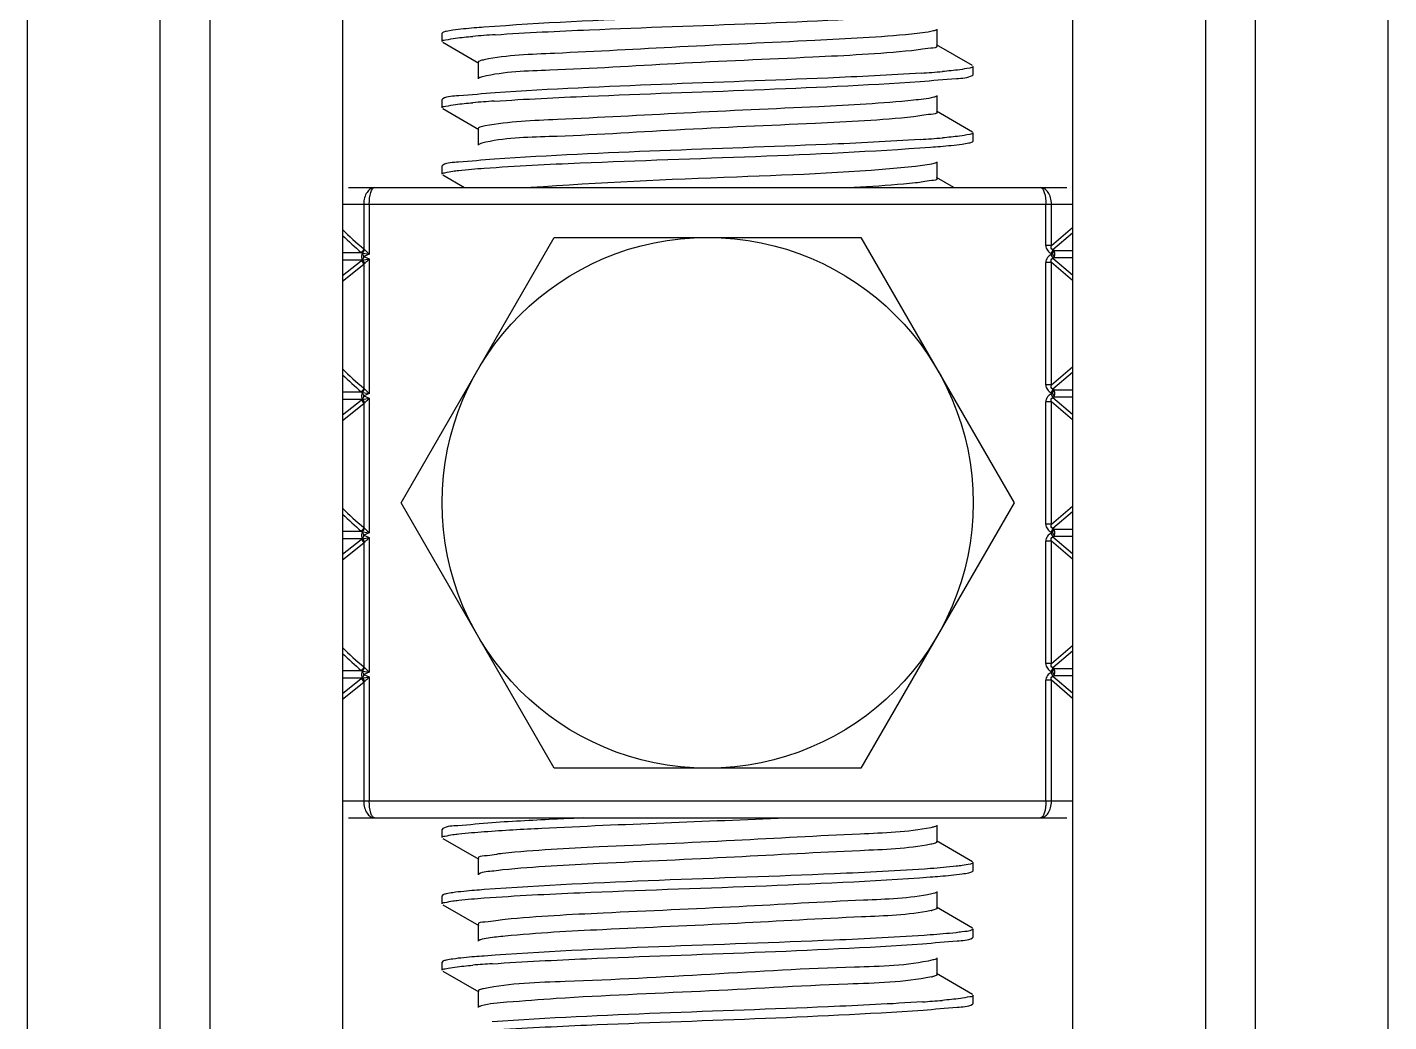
# Model space of a CAD drawing. Extents: x 27938 to 1507990, y 110129 to 923079.
# Drawn here: x 526204 to 526692.5, y 379104.9 to 379461.9 of the extents above; entities that cross this region are included whole.
import ezdxf

# ---------------------------------------------------------------- set-up
doc = ezdxf.new("R2010")
doc.units = 0
doc.header["$LTSCALE"] = 1000
doc.header["$MEASUREMENT"] = 0
doc.styles.get("Standard").update_dxf_attribs({"font": 'gbenor.shx', "bigfont": 'gbcbig.shx'})
doc.dimstyles.get("Standard").update_dxf_attribs({"dimtxt": 0.18, "dimasz": 0.18, "dimexe": 0.18, "dimexo": 0.0625, "dimgap": 0.09, "dimtad": 0, "dimtih": 1, "dimtoh": 1, "dimdec": 4, "dimzin": 0, "dimdsep": 46, "dimtxsty": 'Standard', "dimcen": 0.09, "dimadec": 0, "dimazin": 0, "dimtfac": 1, "dimtdec": 4, "dimtofl": 0, "dimtmove": 0, "dimatfit": 3, "dimfxl": 1, "dimtolj": 1, "dimtzin": 0, "dimarcsym": 0})

msp = doc.modelspace()

# ---------------------------------------------------------------- linework, layer by layer
at = {"linetype": 'Continuous'}
for p, q in [((526204.03, 383675.04), (526204.03, 378934.02)), ((526251.66, 383675.04), (526251.66, 378934.02)), ((526269.52, 383675.04), (526269.52, 378934.02)), ((526317.14, 383675.04), (526317.14, 378934.02)), ((526579.08, 383675.04), (526579.08, 378934.02)), ((526626.71, 383675.04), (526626.71, 378934.02)), ((526644.57, 383675.04), (526644.57, 378934.02)), ((526692.19, 383675.04), (526692.19, 378934.02)), ((526353.09, 379460), (526352.86, 379459.74)), ((526352.86, 379456.76), (526352.86, 379459.74)), ((526352.86, 379456.76), (526352.86, 379459.74)), ((526530.47, 379455.28), (526530.47, 379461.23)), ((526353.09, 379456.5), (526366.01, 379449.02)), ((526543.14, 379448.1), (526530.21, 379455.58)), ((526365.75, 379449.32), (526365.75, 379443.37)), ((526543.14, 379444.6), (526543.36, 379444.86)), ((526543.36, 379444.86), (526543.36, 379447.83)), ((526543.36, 379444.86), (526543.36, 379447.83)), ((526353.09, 379436.19), (526352.86, 379435.93)), ((526352.86, 379432.95), (526352.86, 379435.93)), ((526352.86, 379432.95), (526352.86, 379435.93)), ((526530.47, 379431.46), (526530.47, 379437.42)), ((526353.09, 379432.69), (526366.01, 379425.21)), ((526543.14, 379424.28), (526530.21, 379431.76)), ((526365.75, 379425.51), (526365.75, 379419.56)), ((526543.36, 379421.05), (526543.36, 379424.02)), ((526543.36, 379421.05), (526543.36, 379424.02)), ((526543.14, 379420.78), (526543.36, 379421.05)), ((526353.09, 379412.38), (526352.86, 379412.12)), ((526352.86, 379409.14), (526352.86, 379412.12)), ((526352.86, 379409.14), (526352.86, 379412.12)), ((526530.47, 379407.65), (526530.47, 379413.6)), ((526319.23, 379404.32), (526576.99, 379404.32)), ((526353.09, 379408.88), (526360.96, 379404.32)), ((526536.49, 379404.32), (526530.21, 379407.95)), ((526317.14, 379398.37), (526579.08, 379398.37)), ((526324.77, 379398.37), (526324.77, 379382.37)), ((526326.75, 379398.37), (526326.75, 379380.41)), ((526569.47, 379383.52), (526569.47, 379398.37)), ((526571.46, 379383.52), (526571.46, 379398.37)), ((526571.46, 379383.52), (526579.08, 379390)), ((526338.13, 379291.21), (526393.12, 379386.46)), ((526393.12, 379386.46), (526503.11, 379386.46)), ((526503.11, 379386.46), (526558.1, 379291.21)), ((526579.08, 379387.98), (526572.01, 379381.97)), ((526324.14, 379380.87), (526317.14, 379380.88)), ((526324.26, 379380.85), (526324.14, 379380.87)), ((526324.3, 379380.83), (526326.75, 379380.41)), ((526324.93, 379382.17), (526324.77, 379382.37)), ((526326.75, 379380.41), (526324.84, 379379.57)), ((526325.01, 379382.11), (526324.93, 379382.17)), ((526571.46, 379383.52), (526569.47, 379383.52)), ((526572.01, 379381.97), (526571.41, 379380.71)), ((526571.83, 379380.51), (526571.41, 379380.71)), ((526571.41, 379380.31), (526571.83, 379380.51)), ((526572.01, 379379.05), (526571.41, 379380.31)), ((526571.83, 379380.51), (526572.42, 379381.77)), ((526571.83, 379380.51), (526572.42, 379379.25)), ((526572.42, 379381.77), (526572.01, 379381.97)), ((526572.42, 379381.77), (526579.08, 379381.77)), ((526324.1, 379378.26), (526317.14, 379378.28)), ((526317.14, 379372.79), (526323.85, 379378.1)), ((526317.14, 379370.76), (526324.77, 379376.79)), ((526324.1, 379378.26), (526324.26, 379378.3)), ((526324.26, 379378.3), (526324.3, 379378.32)), ((526324.84, 379379.57), (526324.3, 379378.32)), ((526324.3, 379378.32), (526326.75, 379378.74)), ((526324.77, 379376.79), (526324.91, 379376.95)), ((526324.77, 379376.79), (526324.77, 379332.36)), ((526324.84, 379379.57), (526326.75, 379378.74)), ((526324.91, 379376.95), (526324.99, 379377.03)), ((526324.99, 379377.03), (526325.04, 379377.07)), ((526326.75, 379378.74), (526326.75, 379330.4)), ((526571.46, 379377.5), (526569.47, 379377.5)), ((526569.47, 379333.51), (526569.47, 379377.5)), ((526579.08, 379371.02), (526571.46, 379377.5)), ((526571.46, 379333.51), (526571.46, 379377.5)), ((526572.01, 379379.05), (526572.42, 379379.25)), ((526572.01, 379379.05), (526579.08, 379373.04)), ((526572.42, 379379.25), (526579.08, 379379.24)), ((526571.46, 379333.51), (526579.08, 379339.99)), ((526579.08, 379337.97), (526572.01, 379331.96)), ((526324.93, 379332.17), (526324.77, 379332.36)), ((526325.01, 379332.1), (526324.93, 379332.17)), ((526571.46, 379333.51), (526569.47, 379333.51)), ((526572.01, 379331.96), (526571.41, 379330.7)), ((526571.83, 379330.5), (526572.42, 379331.77)), ((526572.42, 379331.77), (526572.01, 379331.96)), ((526572.42, 379331.77), (526579.08, 379331.76)), ((526324.14, 379330.87), (526317.14, 379330.87)), ((526324.1, 379328.26), (526317.14, 379328.28)), ((526317.14, 379322.78), (526323.85, 379328.09)), ((526317.14, 379320.75), (526324.77, 379326.78)), ((526324.1, 379328.26), (526324.26, 379328.29)), ((526324.26, 379330.84), (526324.14, 379330.87)), ((526324.26, 379328.29), (526324.3, 379328.31)), ((526324.3, 379330.82), (526326.75, 379330.4)), ((526324.84, 379329.57), (526324.3, 379328.31)), ((526324.3, 379328.31), (526326.75, 379328.74)), ((526324.77, 379326.78), (526324.91, 379326.95)), ((526324.77, 379326.78), (526324.77, 379282.35)), ((526326.75, 379330.4), (526324.84, 379329.57)), ((526324.84, 379329.57), (526326.75, 379328.74)), ((526324.91, 379326.95), (526324.99, 379327.02)), ((526324.99, 379327.02), (526325.04, 379327.06)), ((526326.75, 379328.74), (526326.75, 379280.39)), ((526571.46, 379327.49), (526569.47, 379327.49)), ((526569.47, 379283.51), (526569.47, 379327.49)), ((526571.83, 379330.5), (526571.41, 379330.7)), ((526571.41, 379330.3), (526571.83, 379330.5)), ((526572.01, 379329.04), (526571.41, 379330.3)), ((526579.08, 379321.01), (526571.46, 379327.49)), ((526571.46, 379283.51), (526571.46, 379327.49)), ((526571.83, 379330.5), (526572.42, 379329.24)), ((526572.01, 379329.04), (526572.42, 379329.24)), ((526572.01, 379329.04), (526579.08, 379323.03)), ((526572.42, 379329.24), (526579.08, 379329.24)), ((526393.12, 379195.96), (526338.13, 379291.21)), ((526558.1, 379291.21), (526503.11, 379195.96)), ((526571.46, 379283.51), (526579.08, 379289.98)), ((526579.08, 379287.96), (526572.01, 379281.96)), ((526324.93, 379282.16), (526324.77, 379282.35)), ((526325.01, 379282.09), (526324.93, 379282.16)), ((526571.46, 379283.51), (526569.47, 379283.51)), ((526324.14, 379280.86), (526317.14, 379280.86)), ((526324.1, 379278.25), (526317.14, 379278.27)), ((526317.14, 379272.78), (526323.85, 379278.08)), ((526324.1, 379278.25), (526324.26, 379278.29)), ((526324.26, 379280.83), (526324.14, 379280.86)), ((526324.26, 379278.29), (526324.3, 379278.31)), ((526324.3, 379280.81), (526326.75, 379280.39)), ((526324.84, 379279.56), (526324.3, 379278.31)), ((526324.3, 379278.31), (526326.75, 379278.73)), ((526326.75, 379280.39), (526324.84, 379279.56)), ((526324.84, 379279.56), (526326.75, 379278.73)), ((526326.75, 379278.73), (526326.75, 379230.39)), ((526571.46, 379277.48), (526569.47, 379277.48)), ((526569.47, 379233.5), (526569.47, 379277.48)), ((526572.01, 379281.96), (526571.41, 379280.69)), ((526571.83, 379280.5), (526571.41, 379280.69)), ((526571.41, 379280.3), (526571.83, 379280.5)), ((526572.01, 379279.03), (526571.41, 379280.3)), ((526579.08, 379271), (526571.46, 379277.48)), ((526571.46, 379233.5), (526571.46, 379277.48)), ((526571.83, 379280.5), (526572.42, 379281.76)), ((526571.83, 379280.5), (526572.42, 379279.23)), ((526572.42, 379281.76), (526572.01, 379281.96)), ((526572.01, 379279.03), (526572.42, 379279.23)), ((526572.01, 379279.03), (526579.08, 379273.02)), ((526572.42, 379281.76), (526579.08, 379281.76)), ((526572.42, 379279.23), (526579.08, 379279.23)), ((526317.14, 379270.74), (526324.77, 379276.77)), ((526324.77, 379276.77), (526324.91, 379276.94)), ((526324.77, 379276.77), (526324.77, 379232.35)), ((526324.91, 379276.94), (526324.99, 379277.01)), ((526324.99, 379277.01), (526325.04, 379277.06)), ((526571.46, 379233.5), (526579.08, 379239.98)), ((526571.46, 379233.5), (526569.47, 379233.5)), ((526579.08, 379237.96), (526572.01, 379231.95)), ((526324.14, 379230.85), (526317.14, 379230.85)), ((526324.26, 379230.82), (526324.14, 379230.85)), ((526324.3, 379230.81), (526326.75, 379230.39)), ((526324.84, 379229.55), (526324.3, 379228.3)), ((526324.3, 379228.3), (526326.75, 379228.72)), ((526324.93, 379232.15), (526324.77, 379232.35)), ((526326.75, 379230.39), (526324.84, 379229.55)), ((526324.84, 379229.55), (526326.75, 379228.72)), ((526325.01, 379232.09), (526324.93, 379232.15)), ((526326.75, 379228.72), (526326.75, 379184.05)), ((526572.01, 379231.95), (526571.41, 379230.69)), ((526571.83, 379230.49), (526571.41, 379230.69)), ((526571.41, 379230.29), (526571.83, 379230.49)), ((526572.01, 379229.03), (526571.41, 379230.29)), ((526571.83, 379230.49), (526572.42, 379231.75)), ((526571.83, 379230.49), (526572.42, 379229.22)), ((526572.42, 379231.75), (526572.01, 379231.95)), ((526572.01, 379229.03), (526572.42, 379229.22)), ((526572.01, 379229.03), (526579.08, 379223.01)), ((526572.42, 379231.75), (526579.08, 379231.75)), ((526572.42, 379229.22), (526579.08, 379229.22)), ((526324.1, 379228.24), (526317.14, 379228.26)), ((526317.14, 379222.77), (526323.85, 379228.08)), ((526317.14, 379220.73), (526324.77, 379226.77)), ((526324.1, 379228.24), (526324.26, 379228.28)), ((526324.26, 379228.28), (526324.3, 379228.3)), ((526324.77, 379226.77), (526324.91, 379226.93)), ((526324.77, 379226.77), (526324.77, 379184.05)), ((526324.91, 379226.93), (526324.99, 379227)), ((526324.99, 379227), (526325.04, 379227.05)), ((526571.46, 379227.48), (526569.47, 379227.48)), ((526569.47, 379184.05), (526569.47, 379227.48)), ((526579.08, 379221), (526571.46, 379227.48)), ((526571.46, 379184.05), (526571.46, 379227.48)), ((526503.11, 379195.96), (526393.12, 379195.96)), ((526579.08, 379184.05), (526317.14, 379184.05)), ((526319.23, 379178.1), (526576.99, 379178.1)), ((526530.47, 379169.52), (526530.47, 379175.48)), ((526353.09, 379174.25), (526352.86, 379173.99)), ((526352.86, 379171.01), (526352.86, 379173.99)), ((526352.86, 379171.01), (526352.86, 379173.99)), ((526353.09, 379170.75), (526366.01, 379163.27)), ((526543.14, 379162.34), (526530.21, 379169.82)), ((526365.75, 379163.57), (526365.75, 379157.62)), ((526543.36, 379159.1), (526543.36, 379162.08)), ((526543.36, 379159.1), (526543.36, 379162.08)), ((526543.14, 379158.84), (526543.36, 379159.1)), ((526353.09, 379150.44), (526352.86, 379150.17)), ((526352.86, 379147.2), (526352.86, 379150.17)), ((526352.86, 379147.2), (526352.86, 379150.17)), ((526530.47, 379145.71), (526530.47, 379151.66)), ((526353.09, 379146.94), (526366.01, 379139.46)), ((526543.14, 379138.53), (526530.21, 379146.01)), ((526365.75, 379139.76), (526365.75, 379133.8)), ((526543.36, 379135.29), (526543.36, 379138.27)), ((526543.36, 379135.29), (526543.36, 379138.27)), ((526543.14, 379135.03), (526543.36, 379135.29)), ((526353.09, 379126.62), (526352.86, 379126.36)), ((526352.86, 379123.39), (526352.86, 379126.36)), ((526352.86, 379123.39), (526352.86, 379126.36)), ((526530.47, 379121.9), (526530.47, 379127.85)), ((526353.09, 379123.12), (526366.01, 379115.64)), ((526543.14, 379114.72), (526530.21, 379122.2)), ((526365.75, 379115.94), (526365.75, 379109.99)), ((526543.14, 379111.22), (526543.36, 379111.48)), ((526543.36, 379111.48), (526543.36, 379114.46)), ((526543.36, 379111.48), (526543.36, 379114.46))]:
    msp.add_line(p, q, dxfattribs=at)
msp.add_circle((526448.11, 379291.21), 95.25, dxfattribs=at)
for centre, radius, start, end in [((526399.66, 379032.15), 427.95, 93.7169, 94.7992), ((526497.14, 379865.17), 420.65, 273.7623, 274.8008), ((526399.25, 379013.54), 422.73, 93.7496, 94.8), ((526496.73, 379846.54), 425.85, 273.7294, 274.8001), ((526390.7, 379462.82), 104.01, 224.9882, 230.6634), ((526391.19, 379461.85), 105.17, 225.2411, 230.1872), ((526325.04, 379382.49), 1.85, 230.2237, 240.9585), ((526325.01, 379376.64), 1.86, 119.1442, 128.3025), ((526390.7, 379412.81), 104.01, 224.9882, 230.6634), ((526391.19, 379411.85), 105.17, 225.2411, 230.1872), ((526325.04, 379332.49), 1.85, 230.2237, 240.9585), ((526325.01, 379326.63), 1.86, 119.1442, 128.3025), ((526390.7, 379362.8), 104.01, 224.9882, 230.6634), ((526391.19, 379361.84), 105.17, 225.2411, 230.1872), ((526325.04, 379282.48), 1.85, 230.2237, 240.9585), ((526325.01, 379276.62), 1.86, 119.1442, 128.3025), ((526390.7, 379312.79), 104.01, 224.9882, 230.6634), ((526391.19, 379311.83), 105.17, 225.2411, 230.1872), ((526325.04, 379232.47), 1.85, 230.2237, 240.9585), ((526325.01, 379226.61), 1.86, 119.1442, 128.3025), ((526524.17, 379165.34), 20.92, 281.3918, 282.1324), ((526398.26, 378716.51), 410.16, 93.8283, 94.8033), ((526524.82, 379138.5), 17.82, 281.5512, 283.2684), ((526497.84, 379522.84), 411.68, 273.8155, 274.8057)]:
    msp.add_arc(centre, radius, start, end, dxfattribs=at)
for points, knots in [([(526527.78, 379469.45), (526516.25, 379468.61), (526462.94, 379466.02), (526409.56, 379464.98), (526367.87, 379461.9)], [0, 0, 0, 0, 0.216609, 1, 1, 1, 1]), ([(526371.92, 379459.2), (526383.17, 379459.95), (526434.11, 379462.39), (526485.1, 379463.61), (526524.74, 379466.26)], [0, 0, 0, 0, 0.221018, 1, 1, 1, 1]), ([(526352.86, 379456.76), (526352.86, 379457.22), (526355.3, 379457.49), (526356.51, 379457.83), (526357.73, 379457.98)], [0, 0, 0, 0, 0.270608, 1, 1, 1, 1]), ([(526356.69, 379460.82), (526355.9, 379460.71), (526354.7, 379460.5), (526353.47, 379460.22), (526353.09, 379460)], [0, 0, 0, 0, 0.642699, 1, 1, 1, 1]), ([(526367.87, 379461.9), (526366.72, 379461.81), (526362.99, 379461.52), (526359.25, 379461.18), (526356.69, 379460.82)], [0, 0, 0, 0, 0.307564, 1, 1, 1, 1]), ([(526521.29, 379459.42), (526509.75, 379458.27), (526482.01, 379456.85), (526439.28, 379455), (526399.82, 379452.66), (526376.27, 379451.86), (526367.99, 379450.21)], [0, 0, 0, 0, 0.226386, 0.542344, 0.83502, 1, 1, 1, 1]), ([(526530.21, 379460.93), (526529.89, 379460.74), (526526.93, 379459.94), (526523.92, 379459.69), (526521.29, 379459.42)], [0, 0, 0, 0, 0.123298, 1, 1, 1, 1]), ([(526521.29, 379453.47), (526509.52, 379452.29), (526481.27, 379450.84), (526437.95, 379449.05), (526398.56, 379446.48), (526375.21, 379445.98), (526367.33, 379444.11)], [0, 0, 0, 0, 0.229855, 0.549948, 0.842489, 1, 1, 1, 1]), ([(526530.47, 379455.28), (526530.48, 379454.44), (526525.74, 379454.4), (526523.58, 379453.7), (526521.29, 379453.47)], [0, 0, 0, 0, 0.265413, 1, 1, 1, 1]), ([(526367.99, 379450.21), (526367.42, 379450.1), (526366.76, 379449.94), (526365.75, 379449.56), (526365.75, 379449.32)], [0, 0, 0, 0, 0.707754, 1, 1, 1, 1]), ([(526367.33, 379444.11), (526367.06, 379444.05), (526366.61, 379443.93), (526366.18, 379443.77), (526366.01, 379443.67)], [0, 0, 0, 0, 0.593987, 1, 1, 1, 1]), ([(526524.74, 379445.42), (526513.57, 379444.68), (526462.63, 379442.23), (526411.63, 379441), (526371.92, 379438.37)], [0, 0, 0, 0, 0.219595, 1, 1, 1, 1]), ([(526524.43, 379442.43), (526528.76, 379442.71), (526534.83, 379443.56), (526541.45, 379443.63), (526543.14, 379444.6)], [0, 0, 0, 0, 0.691216, 1, 1, 1, 1]), ([(526543.36, 379447.83), (526543.36, 379447.39), (526540.98, 379447.11), (526539.79, 379446.78), (526538.59, 379446.63)], [0, 0, 0, 0, 0.270923, 1, 1, 1, 1]), ([(526371.92, 379438.37), (526367.56, 379438.08), (526361.45, 379437.23), (526354.78, 379437.16), (526353.09, 379436.19)], [0, 0, 0, 0, 0.691341, 1, 1, 1, 1]), ([(526371.61, 379435.37), (526382.8, 379436.12), (526433.74, 379438.56), (526484.74, 379439.79), (526524.43, 379442.43)], [0, 0, 0, 0, 0.219989, 1, 1, 1, 1]), ([(526352.86, 379432.95), (526352.86, 379433.4), (526355.26, 379433.68), (526356.47, 379434.01), (526357.67, 379434.16)], [0, 0, 0, 0, 0.270808, 1, 1, 1, 1]), ([(526522.03, 379435.69), (526510.71, 379434.5), (526483.2, 379433.1), (526440.58, 379431.22), (526400.74, 379428.94), (526376.84, 379428.05), (526368.29, 379426.45)], [0, 0, 0, 0, 0.221662, 0.536163, 0.830773, 1, 1, 1, 1]), ([(526530.21, 379437.12), (526529.91, 379436.94), (526527.2, 379436.18), (526524.44, 379435.94), (526522.03, 379435.69)], [0, 0, 0, 0, 0.125495, 1, 1, 1, 1]), ([(526522.03, 379429.73), (526510.32, 379428.51), (526481.91, 379427.07), (526438.25, 379425.28), (526398.53, 379422.58), (526374.96, 379422.23), (526367.13, 379420.25)], [0, 0, 0, 0, 0.227665, 0.549451, 0.843883, 1, 1, 1, 1]), ([(526530.47, 379431.46), (526530.48, 379430.69), (526526.14, 379430.58), (526524.14, 379429.95), (526522.03, 379429.73)], [0, 0, 0, 0, 0.266153, 1, 1, 1, 1]), ([(526368.29, 379426.45), (526367.65, 379426.33), (526366.92, 379426.17), (526365.75, 379425.78), (526365.75, 379425.51)], [0, 0, 0, 0, 0.711573, 1, 1, 1, 1]), ([(526543.36, 379424.02), (526543.36, 379423.57), (526540.95, 379423.3), (526539.74, 379422.96), (526538.53, 379422.81)], [0, 0, 0, 0, 0.270717, 1, 1, 1, 1]), ([(526367.13, 379420.25), (526366.91, 379420.19), (526366.53, 379420.09), (526366.16, 379419.94), (526366.01, 379419.86)], [0, 0, 0, 0, 0.586829, 1, 1, 1, 1]), ([(526367.99, 379411.3), (526379.45, 379412.15), (526432.83, 379414.75), (526486.29, 379415.8), (526528.12, 379418.87)], [0, 0, 0, 0, 0.215118, 1, 1, 1, 1]), ([(526524.43, 379421.59), (526513.2, 379420.84), (526462.26, 379418.4), (526411.26, 379417.18), (526371.61, 379414.53)], [0, 0, 0, 0, 0.220621, 1, 1, 1, 1]), ([(526528.12, 379418.87), (526529.29, 379418.96), (526533.08, 379419.25), (526536.86, 379419.59), (526539.47, 379419.96)], [0, 0, 0, 0, 0.307378, 1, 1, 1, 1]), ([(526539.47, 379419.96), (526540.27, 379420.07), (526541.49, 379420.28), (526542.75, 379420.56), (526543.14, 379420.78)], [0, 0, 0, 0, 0.643431, 1, 1, 1, 1]), ([(526371.61, 379414.53), (526367.32, 379414.25), (526361.31, 379413.42), (526354.76, 379413.33), (526353.09, 379412.38)], [0, 0, 0, 0, 0.691044, 1, 1, 1, 1]), ([(526352.86, 379409.14), (526352.86, 379409.51), (526354.75, 379409.83), (526355.75, 379410.08), (526356.72, 379410.22)], [0, 0, 0, 0, 0.274527, 1, 1, 1, 1]), ([(526356.72, 379410.22), (526357.43, 379410.32), (526361.18, 379410.78), (526364.94, 379411.08), (526367.99, 379411.3)], [0, 0, 0, 0, 0.191292, 1, 1, 1, 1]), ([(526522.75, 379411.95), (526501.44, 379409.63), (526455.31, 379408.16), (526409.27, 379406.09), (526384.66, 379404.32)], [0, 0, 0, 0, 0.464865, 1, 1, 1, 1]), ([(526530.21, 379413.3), (526529.93, 379413.14), (526527.47, 379412.42), (526524.94, 379412.19), (526522.75, 379411.95)], [0, 0, 0, 0, 0.12782, 1, 1, 1, 1]), ([(526328.66, 379404.32), (526328.16, 379404.32), (526327.04, 379403.96), (526325.78, 379402.59), (526324.96, 379400.65), (526324.77, 379399.15), (526324.77, 379398.37)], [0, 0, 0, 0, 0.195972, 0.42512, 0.697797, 1, 1, 1, 1]), ([(526326.75, 379398.37), (526326.75, 379399.8), (526326.96, 379401.74), (526327.72, 379403.77), (526328.38, 379404.32), (526328.66, 379404.32)], [0, 0, 0, 0, 0.657525, 0.871922, 1, 1, 1, 1]), ([(526522.75, 379406), (526521.32, 379405.84), (526513.98, 379405.14), (526506.62, 379404.68), (526500.7, 379404.32)], [0, 0, 0, 0, 0.195123, 1, 1, 1, 1]), ([(526530.47, 379407.65), (526530.48, 379406.94), (526526.52, 379406.77), (526524.68, 379406.21), (526522.75, 379406)], [0, 0, 0, 0, 0.266951, 1, 1, 1, 1]), ([(526567.56, 379404.32), (526567.84, 379404.32), (526568.5, 379403.77), (526569.26, 379401.74), (526569.47, 379399.8), (526569.47, 379398.37)], [0, 0, 0, 0, 0.128078, 0.342475, 1, 1, 1, 1]), ([(526571.46, 379398.37), (526571.46, 379399.15), (526571.27, 379400.65), (526570.44, 379402.59), (526569.18, 379403.96), (526568.07, 379404.32), (526567.56, 379404.32)], [0, 0, 0, 0, 0.302203, 0.57488, 0.804028, 1, 1, 1, 1]), ([(526324.28, 379380.87), (526324.19, 379380.68), (526323.92, 379379.85), (526323.97, 379378.9), (526324.26, 379378.3)], [0, 0, 0, 0, 0.236634, 1, 1, 1, 1]), ([(526324.84, 379379.57), (526324.79, 379379.7), (526324.61, 379380.13), (526324.38, 379380.54), (526324.28, 379380.87)], [0, 0, 0, 0, 0.285481, 1, 1, 1, 1]), ([(526325.01, 379382.11), (526325.15, 379381.98), (526325.74, 379381.43), (526326.31, 379380.85), (526326.75, 379380.41)], [0, 0, 0, 0, 0.225254, 1, 1, 1, 1]), ([(526569.47, 379383.52), (526569.47, 379382.93), (526569.88, 379381.71), (526570.87, 379380.96), (526571.41, 379380.71)], [0, 0, 0, 0, 0.499355, 1, 1, 1, 1]), ([(526571.41, 379380.31), (526570.87, 379380.06), (526569.88, 379379.3), (526569.47, 379378.09), (526569.47, 379377.5)], [0, 0, 0, 0, 0.500643, 1, 1, 1, 1]), ([(526572.01, 379381.97), (526571.72, 379382.06), (526571.25, 379382.62), (526571.39, 379383.23), (526571.46, 379383.52)], [0, 0, 0, 0, 0.502447, 1, 1, 1, 1]), ([(526572.42, 379379.25), (526572.61, 379379.63), (526572.74, 379380.51), (526572.61, 379381.38), (526572.42, 379381.77)], [0, 0, 0, 0, 0.500048, 1, 1, 1, 1]), ([(526325.04, 379377.07), (526325.17, 379377.19), (526325.75, 379377.74), (526326.32, 379378.3), (526326.75, 379378.74)], [0, 0, 0, 0, 0.226794, 1, 1, 1, 1]), ([(526571.46, 379377.5), (526571.39, 379377.78), (526571.25, 379378.4), (526571.72, 379378.96), (526572.01, 379379.05)], [0, 0, 0, 0, 0.49632, 1, 1, 1, 1]), ([(526325.01, 379332.1), (526325.15, 379331.98), (526325.74, 379331.42), (526326.31, 379330.85), (526326.75, 379330.4)], [0, 0, 0, 0, 0.225254, 1, 1, 1, 1]), ([(526569.47, 379333.51), (526569.47, 379332.92), (526569.88, 379331.71), (526570.87, 379330.95), (526571.41, 379330.7)], [0, 0, 0, 0, 0.499355, 1, 1, 1, 1]), ([(526572.01, 379331.96), (526571.72, 379332.05), (526571.25, 379332.61), (526571.39, 379333.23), (526571.46, 379333.51)], [0, 0, 0, 0, 0.502447, 1, 1, 1, 1]), ([(526572.42, 379329.24), (526572.61, 379329.63), (526572.74, 379330.5), (526572.61, 379331.38), (526572.42, 379331.77)], [0, 0, 0, 0, 0.500048, 1, 1, 1, 1]), ([(526324.28, 379330.86), (526324.19, 379330.67), (526323.92, 379329.85), (526323.97, 379328.89), (526324.26, 379328.29)], [0, 0, 0, 0, 0.236634, 1, 1, 1, 1]), ([(526324.84, 379329.57), (526324.79, 379329.69), (526324.61, 379330.12), (526324.38, 379330.54), (526324.28, 379330.86)], [0, 0, 0, 0, 0.285481, 1, 1, 1, 1]), ([(526325.04, 379327.06), (526325.17, 379327.18), (526325.75, 379327.73), (526326.32, 379328.3), (526326.75, 379328.74)], [0, 0, 0, 0, 0.226794, 1, 1, 1, 1]), ([(526571.41, 379330.3), (526570.87, 379330.05), (526569.88, 379329.3), (526569.47, 379328.08), (526569.47, 379327.49)], [0, 0, 0, 0, 0.500643, 1, 1, 1, 1]), ([(526571.46, 379327.49), (526571.39, 379327.78), (526571.25, 379328.39), (526571.72, 379328.95), (526572.01, 379329.04)], [0, 0, 0, 0, 0.49632, 1, 1, 1, 1]), ([(526325.01, 379282.09), (526325.15, 379281.97), (526325.74, 379281.42), (526326.31, 379280.84), (526326.75, 379280.39)], [0, 0, 0, 0, 0.225254, 1, 1, 1, 1]), ([(526569.47, 379283.51), (526569.47, 379282.91), (526569.88, 379281.7), (526570.87, 379280.95), (526571.41, 379280.69)], [0, 0, 0, 0, 0.499355, 1, 1, 1, 1]), ([(526572.01, 379281.96), (526571.72, 379282.04), (526571.25, 379282.6), (526571.39, 379283.22), (526571.46, 379283.51)], [0, 0, 0, 0, 0.502447, 1, 1, 1, 1]), ([(526324.28, 379280.85), (526324.19, 379280.67), (526323.92, 379279.84), (526323.97, 379278.89), (526324.26, 379278.29)], [0, 0, 0, 0, 0.236634, 1, 1, 1, 1]), ([(526324.84, 379279.56), (526324.79, 379279.68), (526324.61, 379280.12), (526324.38, 379280.53), (526324.28, 379280.85)], [0, 0, 0, 0, 0.285481, 1, 1, 1, 1]), ([(526325.04, 379277.06), (526325.17, 379277.18), (526325.75, 379277.72), (526326.32, 379278.29), (526326.75, 379278.73)], [0, 0, 0, 0, 0.226794, 1, 1, 1, 1]), ([(526571.41, 379280.3), (526570.87, 379280.04), (526569.88, 379279.29), (526569.47, 379278.08), (526569.47, 379277.48)], [0, 0, 0, 0, 0.500643, 1, 1, 1, 1]), ([(526571.46, 379277.48), (526571.39, 379277.77), (526571.25, 379278.38), (526571.72, 379278.95), (526572.01, 379279.03)], [0, 0, 0, 0, 0.49632, 1, 1, 1, 1]), ([(526572.42, 379279.23), (526572.61, 379279.62), (526572.74, 379280.5), (526572.61, 379281.37), (526572.42, 379281.76)], [0, 0, 0, 0, 0.500048, 1, 1, 1, 1]), ([(526569.47, 379233.5), (526569.47, 379232.91), (526569.88, 379231.69), (526570.87, 379230.94), (526571.41, 379230.69)], [0, 0, 0, 0, 0.499355, 1, 1, 1, 1]), ([(526572.01, 379231.95), (526571.72, 379232.04), (526571.25, 379232.6), (526571.39, 379233.21), (526571.46, 379233.5)], [0, 0, 0, 0, 0.502447, 1, 1, 1, 1]), ([(526324.28, 379230.85), (526324.19, 379230.66), (526323.92, 379229.83), (526323.97, 379228.88), (526324.26, 379228.28)], [0, 0, 0, 0, 0.236634, 1, 1, 1, 1]), ([(526324.84, 379229.55), (526324.79, 379229.68), (526324.61, 379230.11), (526324.38, 379230.52), (526324.28, 379230.85)], [0, 0, 0, 0, 0.285481, 1, 1, 1, 1]), ([(526325.01, 379232.09), (526325.15, 379231.96), (526325.74, 379231.41), (526326.31, 379230.83), (526326.75, 379230.39)], [0, 0, 0, 0, 0.225254, 1, 1, 1, 1]), ([(526325.04, 379227.05), (526325.17, 379227.17), (526325.75, 379227.72), (526326.32, 379228.28), (526326.75, 379228.72)], [0, 0, 0, 0, 0.226794, 1, 1, 1, 1]), ([(526571.41, 379230.29), (526570.87, 379230.04), (526569.88, 379229.28), (526569.47, 379228.07), (526569.47, 379227.48)], [0, 0, 0, 0, 0.500643, 1, 1, 1, 1]), ([(526571.46, 379227.48), (526571.39, 379227.76), (526571.25, 379228.38), (526571.72, 379228.94), (526572.01, 379229.03)], [0, 0, 0, 0, 0.49632, 1, 1, 1, 1]), ([(526572.42, 379229.22), (526572.61, 379229.61), (526572.74, 379230.49), (526572.61, 379231.36), (526572.42, 379231.75)], [0, 0, 0, 0, 0.500048, 1, 1, 1, 1]), ([(526324.77, 379184.05), (526324.77, 379183.27), (526324.96, 379181.77), (526325.78, 379179.83), (526327.04, 379178.46), (526328.16, 379178.1), (526328.66, 379178.1)], [0, 0, 0, 0, 0.302203, 0.57488, 0.804028, 1, 1, 1, 1]), ([(526328.66, 379178.1), (526328.38, 379178.1), (526327.72, 379178.65), (526326.96, 379180.68), (526326.75, 379182.62), (526326.75, 379184.05)], [0, 0, 0, 0, 0.128078, 0.342475, 1, 1, 1, 1]), ([(526569.47, 379184.05), (526569.47, 379182.62), (526569.26, 379180.68), (526568.5, 379178.65), (526567.84, 379178.1), (526567.56, 379178.1)], [0, 0, 0, 0, 0.657525, 0.871922, 1, 1, 1, 1]), ([(526567.56, 379178.1), (526568.07, 379178.1), (526569.18, 379178.46), (526570.44, 379179.83), (526571.27, 379181.77), (526571.46, 379183.27), (526571.46, 379184.05)], [0, 0, 0, 0, 0.195972, 0.42512, 0.697797, 1, 1, 1, 1]), ([(526370.77, 379176.35), (526366.67, 379176.07), (526360.94, 379175.28), (526354.68, 379175.16), (526353.09, 379174.25)], [0, 0, 0, 0, 0.690228, 1, 1, 1, 1]), ([(526367.99, 379173.18), (526374.86, 379173.68), (526410.92, 379175.65), (526447.01, 379176.88), (526476.2, 379178.1)], [0, 0, 0, 0, 0.190688, 1, 1, 1, 1]), ([(526403.61, 379178.1), (526400.48, 379177.96), (526389.52, 379177.45), (526378.57, 379176.88), (526370.77, 379176.35)], [0, 0, 0, 0, 0.286076, 1, 1, 1, 1]), ([(526530.21, 379175.17), (526529.98, 379175.04), (526529.3, 379174.82), (526528.62, 379174.67), (526528.2, 379174.58)], [0, 0, 0, 0, 0.387259, 1, 1, 1, 1]), ([(526352.86, 379171.01), (526352.86, 379171.38), (526354.75, 379171.7), (526355.75, 379171.96), (526356.72, 379172.09)], [0, 0, 0, 0, 0.274524, 1, 1, 1, 1]), ([(526356.72, 379172.09), (526357.43, 379172.19), (526361.18, 379172.65), (526364.95, 379172.95), (526367.99, 379173.18)], [0, 0, 0, 0, 0.191293, 1, 1, 1, 1]), ([(526528.2, 379174.58), (526519.86, 379172.94), (526496.21, 379172.12), (526456.63, 379169.79), (526413.88, 379167.93), (526386.18, 379166.52), (526374.69, 379165.35)], [0, 0, 0, 0, 0.165781, 0.45908, 0.774887, 1, 1, 1, 1]), ([(526374.69, 379165.35), (526372.46, 379165.13), (526370.36, 379164.45), (526365.75, 379164.38), (526365.75, 379163.57)], [0, 0, 0, 0, 0.734361, 1, 1, 1, 1]), ([(526528.2, 379168.63), (526519.86, 379166.99), (526496.21, 379166.17), (526456.63, 379163.83), (526413.88, 379161.98), (526386.18, 379160.56), (526374.69, 379159.4)], [0, 0, 0, 0, 0.165781, 0.45908, 0.774887, 1, 1, 1, 1]), ([(526530.47, 379169.52), (526530.47, 379169.28), (526529.44, 379168.9), (526528.77, 379168.74), (526528.2, 379168.63)], [0, 0, 0, 0, 0.291748, 1, 1, 1, 1]), ([(526539.47, 379160.99), (526538.75, 379160.89), (526534.98, 379160.43), (526531.2, 379160.13), (526528.13, 379159.91)], [0, 0, 0, 0, 0.191424, 1, 1, 1, 1]), ([(526543.36, 379162.08), (526543.36, 379161.71), (526541.45, 379161.39), (526540.45, 379161.13), (526539.47, 379160.99)], [0, 0, 0, 0, 0.274347, 1, 1, 1, 1]), ([(526374.69, 379159.4), (526373.6, 379159.29), (526370.73, 379158.87), (526367.6, 379158.84), (526366.01, 379157.92)], [0, 0, 0, 0, 0.375377, 1, 1, 1, 1]), ([(526367.94, 379149.36), (526379.39, 379150.2), (526432.74, 379152.81), (526486.17, 379153.87), (526528, 379156.92)], [0, 0, 0, 0, 0.214845, 1, 1, 1, 1]), ([(526528.13, 379159.91), (526516.65, 379159.07), (526463.26, 379156.46), (526409.8, 379155.42), (526367.99, 379152.34)], [0, 0, 0, 0, 0.215525, 1, 1, 1, 1]), ([(526528, 379156.92), (526529.17, 379157.01), (526532.99, 379157.3), (526536.8, 379157.64), (526539.43, 379158.01)], [0, 0, 0, 0, 0.307299, 1, 1, 1, 1]), ([(526539.43, 379158.01), (526540.24, 379158.12), (526541.48, 379158.34), (526542.74, 379158.62), (526543.14, 379158.84)], [0, 0, 0, 0, 0.643818, 1, 1, 1, 1]), ([(526356.72, 379151.26), (526355.93, 379151.14), (526354.71, 379150.93), (526353.47, 379150.66), (526353.09, 379150.44)], [0, 0, 0, 0, 0.643035, 1, 1, 1, 1]), ([(526367.99, 379152.34), (526366.83, 379152.25), (526363.07, 379151.96), (526359.31, 379151.62), (526356.72, 379151.26)], [0, 0, 0, 0, 0.307528, 1, 1, 1, 1]), ([(526528.57, 379150.85), (526520.54, 379149.12), (526497.27, 379148.43), (526458.08, 379146.01), (526415.17, 379144.2), (526387.18, 379142.76), (526375.46, 379141.62)], [0, 0, 0, 0, 0.160645, 0.451989, 0.769743, 1, 1, 1, 1]), ([(526530.21, 379151.36), (526530.01, 379151.25), (526529.47, 379151.06), (526528.91, 379150.92), (526528.57, 379150.85)], [0, 0, 0, 0, 0.396009, 1, 1, 1, 1]), ([(526352.86, 379147.2), (526352.86, 379147.57), (526354.75, 379147.89), (526355.74, 379148.14), (526356.71, 379148.28)], [0, 0, 0, 0, 0.274583, 1, 1, 1, 1]), ([(526356.71, 379148.28), (526357.42, 379148.38), (526361.15, 379148.84), (526364.91, 379149.14), (526367.94, 379149.36)], [0, 0, 0, 0, 0.191287, 1, 1, 1, 1]), ([(526530.47, 379145.71), (526530.47, 379145.5), (526529.63, 379145.13), (526529.05, 379145), (526528.57, 379144.89)], [0, 0, 0, 0, 0.29759, 1, 1, 1, 1]), ([(526375.46, 379141.62), (526373.04, 379141.38), (526370.77, 379140.63), (526365.75, 379140.63), (526365.75, 379139.76)], [0, 0, 0, 0, 0.735005, 1, 1, 1, 1]), ([(526528.3, 379144.84), (526520.12, 379143.19), (526496.78, 379142.4), (526457.57, 379140.06), (526414.89, 379138.23), (526387.09, 379136.8), (526375.46, 379135.66)], [0, 0, 0, 0, 0.163506, 0.454907, 0.771081, 1, 1, 1, 1]), ([(526375.46, 379135.66), (526374.43, 379135.56), (526371.46, 379135.22), (526368.44, 379134.95), (526366.59, 379134.34)], [0, 0, 0, 0, 0.346657, 1, 1, 1, 1]), ([(526528, 379136.09), (526516.49, 379135.25), (526463.14, 379132.65), (526409.71, 379131.6), (526367.94, 379128.52)], [0, 0, 0, 0, 0.21594, 1, 1, 1, 1]), ([(526539.43, 379137.18), (526538.71, 379137.07), (526534.9, 379136.61), (526531.08, 379136.31), (526528, 379136.09)], [0, 0, 0, 0, 0.191494, 1, 1, 1, 1]), ([(526543.36, 379138.27), (526543.36, 379138.15), (526541.96, 379137.26), (526540.68, 379137.35), (526539.43, 379137.18)], [0, 0, 0, 0, 0.089011, 1, 1, 1, 1]), ([(526366.59, 379134.34), (526366.47, 379134.31), (526366.28, 379134.24), (526366.09, 379134.15), (526366.01, 379134.1)], [0, 0, 0, 0, 0.560435, 1, 1, 1, 1]), ([(526370.87, 379125.75), (526382.14, 379126.52), (526433.59, 379129), (526485.11, 379130.19), (526525.24, 379132.91)], [0, 0, 0, 0, 0.219125, 1, 1, 1, 1]), ([(526525.24, 379132.91), (526529.38, 379133.2), (526535.19, 379134), (526541.52, 379134.1), (526543.14, 379135.03)], [0, 0, 0, 0, 0.690459, 1, 1, 1, 1]), ([(526356.71, 379127.44), (526355.92, 379127.33), (526354.71, 379127.12), (526353.47, 379126.84), (526353.09, 379126.62)], [0, 0, 0, 0, 0.642904, 1, 1, 1, 1]), ([(526367.94, 379128.52), (526366.79, 379128.44), (526363.04, 379128.14), (526359.29, 379127.81), (526356.71, 379127.44)], [0, 0, 0, 0, 0.307539, 1, 1, 1, 1]), ([(526528.91, 379127.11), (526519.75, 379124.94), (526492.85, 379124.58), (526449.03, 379121.89), (526404.73, 379119.43), (526377.36, 379118.79), (526367.76, 379116.78)], [0, 0, 0, 0, 0.174762, 0.494833, 0.817817, 1, 1, 1, 1]), ([(526530.21, 379127.55), (526530.05, 379127.46), (526529.62, 379127.29), (526529.17, 379127.17), (526528.91, 379127.11)], [0, 0, 0, 0, 0.405964, 1, 1, 1, 1]), ([(526352.86, 379123.39), (526352.86, 379123.82), (526355.15, 379124.1), (526356.31, 379124.42), (526357.47, 379124.57)], [0, 0, 0, 0, 0.271491, 1, 1, 1, 1]), ([(526528.39, 379121.04), (526518.56, 379119.02), (526490.69, 379118.41), (526445.97, 379115.6), (526405.07, 379114.18), (526378.93, 379112.1), (526369.84, 379111.46), (526366.84, 379110.61)], [0, 0, 0, 0, 0.185871, 0.51286, 0.832554, 0.942221, 1, 1, 1, 1]), ([(526530.47, 379121.9), (526530.47, 379121.72), (526529.8, 379121.37), (526529.31, 379121.25), (526528.91, 379121.16)], [0, 0, 0, 0, 0.304804, 1, 1, 1, 1]), ([(526367.76, 379116.78), (526367.25, 379116.68), (526366.64, 379116.54), (526365.75, 379116.16), (526365.75, 379115.94)], [0, 0, 0, 0, 0.704965, 1, 1, 1, 1]), ([(526525.24, 379112.08), (526513.96, 379111.31), (526462.5, 379108.84), (526410.98, 379107.64), (526370.87, 379104.92)], [0, 0, 0, 0, 0.219533, 1, 1, 1, 1]), ([(526525.4, 379109.11), (526529.5, 379109.39), (526535.26, 379110.19), (526541.54, 379110.3), (526543.14, 379111.22)], [0, 0, 0, 0, 0.690288, 1, 1, 1, 1]), ([(526543.36, 379114.46), (526543.36, 379114.02), (526541.09, 379113.74), (526539.94, 379113.43), (526538.79, 379113.28)], [0, 0, 0, 0, 0.271562, 1, 1, 1, 1]), ([(526366.84, 379110.61), (526366.67, 379110.56), (526366.39, 379110.47), (526366.12, 379110.36), (526366.01, 379110.29)], [0, 0, 0, 0, 0.574666, 1, 1, 1, 1]), ([(526370.84, 379101.94), (526382.12, 379102.71), (526433.64, 379105.19), (526485.22, 379106.38), (526525.4, 379109.11)], [0, 0, 0, 0, 0.219209, 1, 1, 1, 1])]:
    msp.add_open_spline(points, degree=3, knots=knots, dxfattribs=at)
for points in [[(526357.73, 379457.98), (526359.77, 379458.24), (526361.81, 379458.43), (526363.86, 379458.6)], [(526538.59, 379446.63), (526536.51, 379446.37), (526534.43, 379446.17), (526532.34, 379445.99)], [(526357.67, 379434.16), (526359.73, 379434.42), (526361.81, 379434.62), (526363.88, 379434.79)], [(526538.53, 379422.81), (526536.48, 379422.55), (526534.42, 379422.36), (526532.36, 379422.18)], [(526324.77, 379382.37), (526324.64, 379381.85), (526324.29, 379381.37), (526323.85, 379381.07)], [(526324.93, 379382.17), (526324.82, 379381.68), (526324.53, 379381.2), (526324.14, 379380.87)], [(526324.26, 379380.85), (526324.62, 379381.18), (526324.9, 379381.63), (526325.01, 379382.11)], [(526324.77, 379376.79), (526324.64, 379377.31), (526324.29, 379377.8), (526323.85, 379378.1)], [(526324.91, 379376.95), (526324.8, 379377.45), (526324.5, 379377.94), (526324.1, 379378.26)], [(526324.99, 379377.03), (526324.88, 379377.5), (526324.62, 379377.97), (526324.26, 379378.3)], [(526325.04, 379377.07), (526324.92, 379377.54), (526324.66, 379378), (526324.3, 379378.32)], [(526324.77, 379332.36), (526324.64, 379331.85), (526324.29, 379331.36), (526323.85, 379331.06)], [(526324.93, 379332.17), (526324.82, 379331.67), (526324.53, 379331.19), (526324.14, 379330.87)], [(526324.26, 379330.84), (526324.62, 379331.17), (526324.9, 379331.62), (526325.01, 379332.1)], [(526324.77, 379326.78), (526324.64, 379327.3), (526324.29, 379327.79), (526323.85, 379328.09)], [(526324.91, 379326.95), (526324.8, 379327.45), (526324.5, 379327.93), (526324.1, 379328.26)], [(526324.99, 379327.02), (526324.88, 379327.5), (526324.62, 379327.96), (526324.26, 379328.29)], [(526325.04, 379327.06), (526324.92, 379327.53), (526324.66, 379327.99), (526324.3, 379328.31)], [(526324.77, 379282.35), (526324.64, 379281.84), (526324.29, 379281.36), (526323.85, 379281.06)], [(526324.93, 379282.16), (526324.82, 379281.67), (526324.53, 379281.18), (526324.14, 379280.86)], [(526324.26, 379280.83), (526324.62, 379281.17), (526324.9, 379281.62), (526325.01, 379282.09)], [(526324.77, 379276.77), (526324.64, 379277.29), (526324.29, 379277.78), (526323.85, 379278.08)], [(526324.91, 379276.94), (526324.8, 379277.44), (526324.5, 379277.93), (526324.1, 379278.25)], [(526324.99, 379277.01), (526324.88, 379277.49), (526324.62, 379277.96), (526324.26, 379278.29)], [(526325.04, 379277.06), (526324.92, 379277.53), (526324.66, 379277.98), (526324.3, 379278.31)], [(526324.77, 379232.35), (526324.64, 379231.83), (526324.29, 379231.35), (526323.85, 379231.05)], [(526324.93, 379232.15), (526324.82, 379231.66), (526324.53, 379231.18), (526324.14, 379230.85)], [(526324.26, 379230.82), (526324.62, 379231.16), (526324.9, 379231.61), (526325.01, 379232.09)], [(526324.77, 379226.77), (526324.64, 379227.28), (526324.29, 379227.78), (526323.85, 379228.08)], [(526324.91, 379226.93), (526324.8, 379227.43), (526324.5, 379227.92), (526324.1, 379228.24)], [(526324.99, 379227), (526324.88, 379227.48), (526324.62, 379227.95), (526324.26, 379228.28)], [(526325.04, 379227.05), (526324.92, 379227.52), (526324.66, 379227.97), (526324.3, 379228.3)], [(526357.47, 379124.57), (526359.61, 379124.85), (526361.76, 379125.05), (526363.91, 379125.23)], [(526538.79, 379113.28), (526536.64, 379113), (526534.49, 379112.8), (526532.33, 379112.61)]]:
    msp.add_open_spline(points, degree=3, dxfattribs=at)

# ---------------------------------------------------------------- leaders
msp.add_leader([(526536.68, 378832.7), (527670.29, 379227.58)], dimstyle='Standard', override={"dimgap": 20, "dimtad": 0})

doc.saveas('drawing.dxf')
